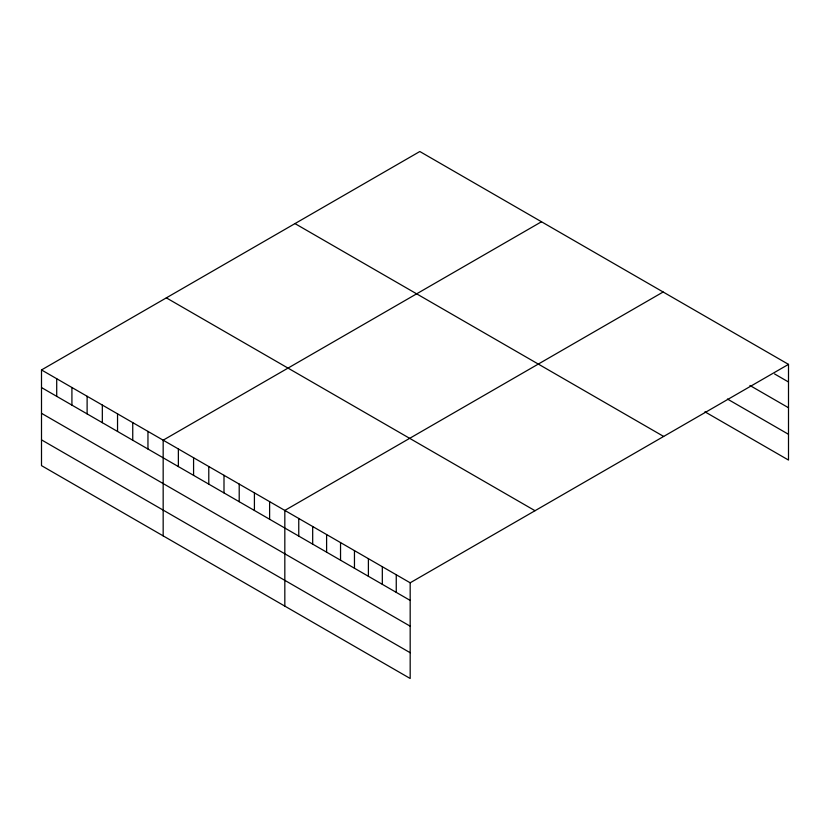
<?xml version="1.0" encoding="UTF-8"?>
<svg xmlns="http://www.w3.org/2000/svg" width="830" height="830" viewBox="0 0 830 830"><rect width="100%" height="100%" fill="white"/><g stroke="black" fill="none" stroke-linecap="round" stroke-linejoin="round"><path stroke-width="1.25" d="M41.5 369.941L410.176 582.795L410.176 678.484L41.5 465.63L41.5 369.941L419.824 151.517L788.5 364.37L788.5 460.059L704.929 411.815M541.492 221.755L163.168 440.18L163.168 535.879M663.149 291.994L284.825 510.419L284.825 606.118M410.176 582.795L788.5 364.37M774.577 373.946L788.5 381.987M749.926 385.483L788.5 407.748M727.433 399.043L788.5 434.298M294.982 223.592L663.658 436.445M166.342 297.856L535.018 510.709M41.5 387.558L410.176 600.412M41.5 413.319L410.176 626.173M41.5 439.869L410.176 652.722M396.252 574.754L396.252 592.371M382.319 566.714L382.319 584.32M368.396 558.663L368.396 576.279M354.462 550.622L354.462 568.239M340.539 542.581L340.539 560.198M326.605 534.541L326.605 552.158M312.682 526.5L312.682 544.117M298.759 518.46L298.759 536.076M269.615 501.642L269.615 519.258M254.416 492.864L254.416 510.481M239.206 484.077L239.206 501.694M223.996 475.3L223.996 492.916M208.787 466.522L208.787 484.139M193.577 457.735L193.577 475.351M178.367 448.957L178.367 466.574M147.958 431.403L147.958 449.02M132.748 422.615L132.748 440.232M117.538 413.838L117.538 431.455M102.329 405.061L102.329 422.678M87.119 396.273L87.119 413.89M71.919 387.496L71.919 405.113M56.71 378.719L56.71 396.335"/></g></svg>
